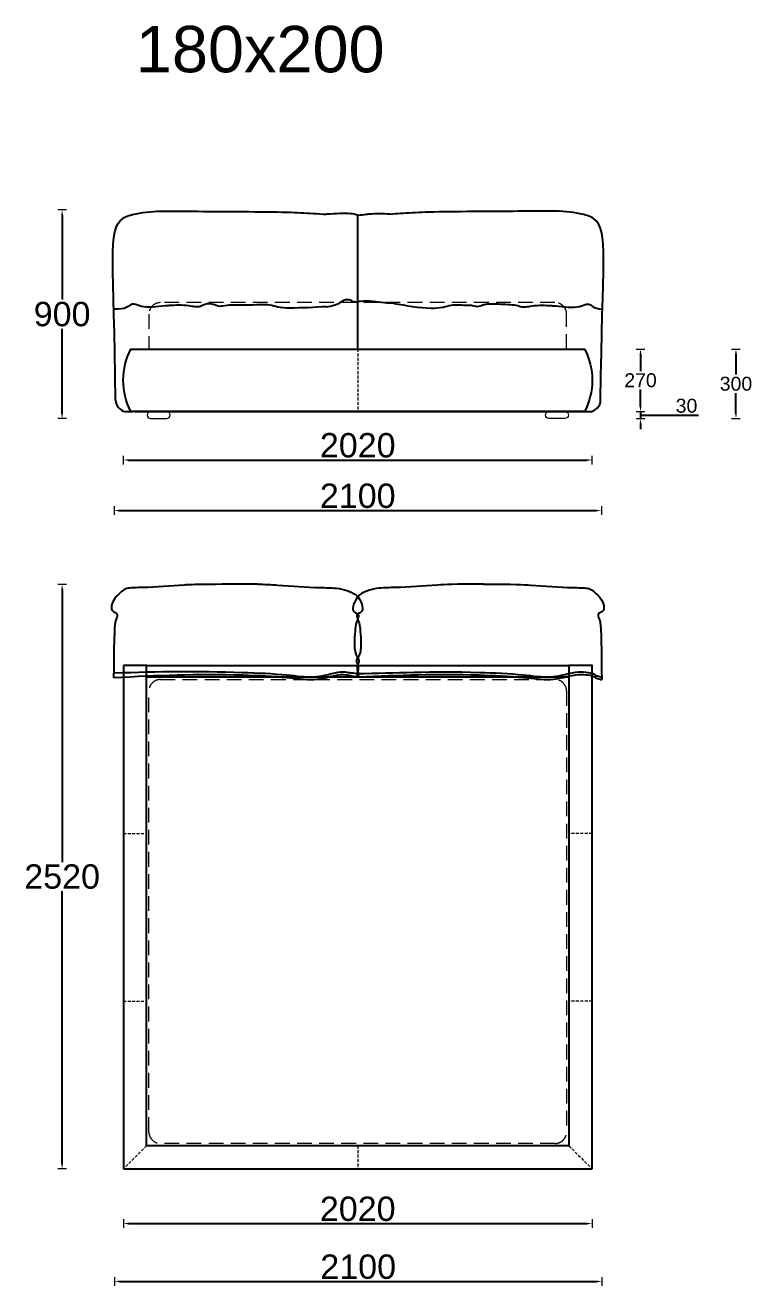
# Model space of a CAD drawing. Header units: millimetres. Extents: x -8642 to 13341, y -1807 to 10084.
# Drawn here: x -627 to 2504, y 4649 to 10084 of the extents above; entities that cross this region are included whole.
import ezdxf

# ---------------------------------------------------------------- set-up
doc = ezdxf.new("R2010")
doc.units = ezdxf.units.MM
doc.header["$MEASUREMENT"] = 0
doc.linetypes.add('NASCOSTA', pattern=[9.525, 6.35, -3.175])
doc.linetypes.add('TRATTEGGIATA', pattern=[19.05, 12.7, -6.35])
doc.layers.add('_ARREDO', color=7, linetype='Continuous')
for name, color, linetype, lineweight in [('_CUCITURE', 8, 'TRATTEGGIATA', 9), ('_MATERASSO', 4, 'Continuous', 9), ('_PIEDINI', 3, 'Continuous', 9), ('_QUOTE', 1, 'Continuous', 9)]:
    doc.layers.add(name, color=color, linetype=linetype, lineweight=lineweight)
doc.styles.get("Standard").update_dxf_attribs({"font": 'arial.ttf'})
doc.dimstyles.new('1_1', dxfattribs={"dimscale": 15, "dimtxt": 4, "dimasz": 1.5, "dimexe": 1.25, "dimexo": 2, "dimtad": 1, "dimtih": 1, "dimtoh": 1, "dimdec": 0, "dimtxsty": 'Standard', "dimcen": 2.5, "dimclrd": 256, "dimclre": 256, "dimclrt": 256, "dimadec": 0, "dimazin": 0, "dimtfac": 1, "dimtdec": 0, "dimtmove": 0, "dimatfit": 3, "dimfxl": 1.25, "dimfxlon": 1, "dimlwe": 0, "dimarcsym": 0})

# ---------------------------------------------------------------- blocks, each defined once
blk = doc.blocks.new('*D14')
at = {"layer": '_QUOTE', "lineweight": 0, "transparency": 16777216}
for p, q in [((-449.3, 7673.2), (-486.8, 7673.2)), ((-449.3, 5152.9), (-486.8, 5152.9))]:
    blk.add_line(p, q, dxfattribs=at)
at = {"layer": '_QUOTE', "lineweight": -2, "transparency": 16777216}
for p, q in [((-468.1, 7650.7), (-468.1, 6476)), ((-468.1, 5175.4), (-468.1, 6350))]:
    blk.add_line(p, q, dxfattribs=at)
at = {"layer": '_QUOTE', "transparency": 16777216}
for points in [[(-471.8, 7650.7), (-464.3, 7650.7), (-468.1, 7673.2)], [(-471.8, 5175.4), (-464.3, 5175.4), (-468.1, 5152.9)]]:
    blk.add_solid(points, dxfattribs=at)
at = {"layer": 'Defpoints', "color": 0, "transparency": 16777216}
for p in [(375.3, 7673.2), (-468.1, 5152.9), (375.3, 5152.9)]:
    blk.add_point(p, dxfattribs=at)
at = {"layer": '_QUOTE', "transparency": 16777216, "insert": (-468.1, 6413), "char_height": 105, "attachment_point": 5}
blk.add_mtext('2520', dxfattribs=at)
blk = doc.blocks.new('*D15')
at = {"layer": '_QUOTE', "lineweight": 0, "transparency": 16777216}
for p, q in [((-204.3, 8190.4), (-204.3, 8227.9)), ((1815.7, 8190.4), (1815.7, 8227.9))]:
    blk.add_line(p, q, dxfattribs=at)
at = {"layer": '_QUOTE', "lineweight": -2, "transparency": 16777216}
blk.add_line((-181.8, 8209.2), (1793.2, 8209.2), dxfattribs=at)
at = {"layer": '_QUOTE', "transparency": 16777216}
for points in [[(-181.8, 8212.9), (-181.8, 8205.4), (-204.3, 8209.2)], [(1793.2, 8212.9), (1793.2, 8205.4), (1815.7, 8209.2)]]:
    blk.add_solid(points, dxfattribs=at)
at = {"layer": 'Defpoints', "color": 0, "transparency": 16777216}
for p in [(1815.7, 8209.2), (-204.3, 6237.9), (1815.7, 6237.9)]:
    blk.add_point(p, dxfattribs=at)
at = {"layer": '_QUOTE', "transparency": 16777216, "insert": (805.7, 8272.2), "char_height": 105, "attachment_point": 5}
blk.add_mtext('2020', dxfattribs=at)
blk = doc.blocks.new('*D16')
at = {"layer": '_QUOTE', "lineweight": 0, "transparency": 16777216}
for p, q in [((-242.6, 4686.8), (-242.6, 4649.3)), ((1857.8, 4686.8), (1857.8, 4649.3))]:
    blk.add_line(p, q, dxfattribs=at)
at = {"layer": '_QUOTE', "lineweight": -2, "transparency": 16777216}
blk.add_line((-220.1, 4668.1), (1835.3, 4668.1), dxfattribs=at)
at = {"layer": '_QUOTE', "transparency": 16777216}
for points in [[(-220.1, 4671.8), (-220.1, 4664.3), (-242.6, 4668.1)], [(1835.3, 4671.8), (1835.3, 4664.3), (1857.8, 4668.1)]]:
    blk.add_solid(points, dxfattribs=at)
at = {"layer": 'Defpoints', "color": 0, "transparency": 16777216}
for p in [(-242.6, 7404.9), (1857.8, 7274.3), (1857.8, 4668.1)]:
    blk.add_point(p, dxfattribs=at)
at = {"layer": '_QUOTE', "transparency": 16777216, "insert": (807.6, 4731), "char_height": 105, "attachment_point": 5}
blk.add_mtext('2100', dxfattribs=at)
blk = doc.blocks.new('*D17')
at = {"layer": '_QUOTE', "lineweight": 0, "transparency": 16777216}
for p, q in [((-449.3, 9287.6), (-486.8, 9287.6)), ((-449.3, 8387.8), (-486.8, 8387.8))]:
    blk.add_line(p, q, dxfattribs=at)
at = {"layer": '_QUOTE', "lineweight": -2, "transparency": 16777216}
for p, q in [((-468.1, 9265.1), (-468.1, 8900.7)), ((-468.1, 8410.3), (-468.1, 8774.7))]:
    blk.add_line(p, q, dxfattribs=at)
at = {"layer": '_QUOTE', "transparency": 16777216}
for points in [[(-471.8, 9265.1), (-464.3, 9265.1), (-468.1, 9287.6)], [(-471.8, 8410.3), (-464.3, 8410.3), (-468.1, 8387.8)]]:
    blk.add_solid(points, dxfattribs=at)
at = {"layer": 'Defpoints', "color": 0, "transparency": 16777216}
for p in [(-468.1, 9287.6), (161.6, 9287.6), (-52.4, 8387.8)]:
    blk.add_point(p, dxfattribs=at)
at = {"layer": '_QUOTE', "transparency": 16777216, "insert": (-468.1, 8837.7), "char_height": 105, "attachment_point": 5}
blk.add_mtext('900', dxfattribs=at)
blk = doc.blocks.new('*D18')
at = {"layer": '_QUOTE', "lineweight": 0, "transparency": 16777216}
for p, q in [((2416.7, 8687.8), (2454.2, 8687.8)), ((2416.7, 8387.8), (2454.2, 8387.8))]:
    blk.add_line(p, q, dxfattribs=at)
at = {"layer": '_QUOTE', "lineweight": -2, "transparency": 16777216}
for p, q in [((2435.5, 8665.3), (2435.5, 8577.8)), ((2435.5, 8410.3), (2435.5, 8497.8))]:
    blk.add_line(p, q, dxfattribs=at)
at = {"layer": '_QUOTE', "transparency": 16777216}
for points in [[(2431.7, 8665.3), (2439.2, 8665.3), (2435.5, 8687.8)], [(2431.7, 8410.3), (2439.2, 8410.3), (2435.5, 8387.8)]]:
    blk.add_solid(points, dxfattribs=at)
at = {"layer": 'Defpoints', "color": 0, "transparency": 16777216}
for p in [(1622, 8687.8), (1622, 8387.8), (2435.5, 8387.8)]:
    blk.add_point(p, dxfattribs=at)
at = {"layer": '_QUOTE', "transparency": 16777216, "insert": (2435.5, 8537.8), "char_height": 60, "attachment_point": 5}
blk.add_mtext('300', dxfattribs=at)
blk = doc.blocks.new('*D19')
at = {"layer": '_QUOTE', "lineweight": 0, "transparency": 16777216}
for p, q in [((2005.3, 8687.8), (2042.8, 8687.8)), ((2005.3, 8417.8), (2042.8, 8417.8))]:
    blk.add_line(p, q, dxfattribs=at)
at = {"layer": '_QUOTE', "lineweight": -2, "transparency": 16777216}
for p, q in [((2024.1, 8665.3), (2024.1, 8592.8)), ((2024.1, 8440.3), (2024.1, 8512.8))]:
    blk.add_line(p, q, dxfattribs=at)
at = {"layer": '_QUOTE', "transparency": 16777216}
for points in [[(2020.3, 8665.3), (2027.8, 8665.3), (2024.1, 8687.8)], [(2020.3, 8440.3), (2027.8, 8440.3), (2024.1, 8417.8)]]:
    blk.add_solid(points, dxfattribs=at)
at = {"layer": 'Defpoints', "color": 0, "transparency": 16777216}
for p in [(1401.7, 8687.8), (1401.7, 8417.8), (2024.1, 8417.8)]:
    blk.add_point(p, dxfattribs=at)
at = {"layer": '_QUOTE', "transparency": 16777216, "insert": (2024.1, 8552.8), "char_height": 60, "attachment_point": 5}
blk.add_mtext('270', dxfattribs=at)
blk = doc.blocks.new('*D20')
at = {"layer": '_QUOTE', "lineweight": -2, "transparency": 16777216}
for p, q in [((2024.1, 8440.3), (2024.1, 8462.8)), ((2024.1, 8417.8), (2024.1, 8387.8)), ((2024.1, 8417.8), (2024.1, 8387.8)), ((2024.1, 8402.8), (2170.1, 8402.8)), ((2170.1, 8402.8), (2274.6, 8402.8)), ((2024.1, 8365.3), (2024.1, 8342.8))]:
    blk.add_line(p, q, dxfattribs=at)
at = {"layer": '_QUOTE', "lineweight": 0, "transparency": 16777216}
for p, q in [((2005.3, 8417.8), (2042.8, 8417.8)), ((2005.3, 8387.8), (2042.8, 8387.8))]:
    blk.add_line(p, q, dxfattribs=at)
at = {"layer": '_QUOTE', "transparency": 16777216}
for points in [[(2020.3, 8440.3), (2027.8, 8440.3), (2024.1, 8417.8)], [(2020.3, 8365.3), (2027.8, 8365.3), (2024.1, 8387.8)]]:
    blk.add_solid(points, dxfattribs=at)
at = {"layer": 'Defpoints', "color": 0, "transparency": 16777216}
for p in [(1398.3, 8417.8), (1663.9, 8387.8), (2024.1, 8387.8)]:
    blk.add_point(p, dxfattribs=at)
at = {"layer": '_QUOTE', "transparency": 16777216, "insert": (2222.4, 8442.8), "char_height": 60, "attachment_point": 5}
blk.add_mtext('30', dxfattribs=at)
blk = doc.blocks.new('*D13')
at = {"layer": '_QUOTE', "lineweight": 0, "transparency": 16777216}
for p, q in [((-204.3, 4936.3), (-204.3, 4898.8)), ((1815.7, 4936.3), (1815.7, 4898.8))]:
    blk.add_line(p, q, dxfattribs=at)
at = {"layer": '_QUOTE', "lineweight": -2, "transparency": 16777216}
blk.add_line((-181.8, 4917.6), (1793.2, 4917.6), dxfattribs=at)
at = {"layer": '_QUOTE', "transparency": 16777216}
for points in [[(-181.8, 4921.3), (-181.8, 4913.8), (-204.3, 4917.6)], [(1793.2, 4921.3), (1793.2, 4913.8), (1815.7, 4917.6)]]:
    blk.add_solid(points, dxfattribs=at)
at = {"layer": 'Defpoints', "color": 0, "transparency": 16777216}
for p in [(-204.3, 6119.3), (1815.7, 6076.6), (1815.7, 4917.6)]:
    blk.add_point(p, dxfattribs=at)
at = {"layer": '_QUOTE', "transparency": 16777216, "insert": (805.7, 4980.6), "char_height": 105, "attachment_point": 5}
blk.add_mtext('2020', dxfattribs=at)
blk = doc.blocks.new('*D12')
at = {"layer": '_QUOTE', "lineweight": 0, "transparency": 16777216}
for p, q in [((-244.5, 8010.1), (-244.5, 7972.6)), ((1855.9, 8010.1), (1855.9, 7972.6))]:
    blk.add_line(p, q, dxfattribs=at)
at = {"layer": '_QUOTE', "lineweight": -2, "transparency": 16777216}
blk.add_line((-222, 7991.4), (1833.4, 7991.4), dxfattribs=at)
at = {"layer": '_QUOTE', "transparency": 16777216}
for points in [[(-222, 7995.1), (-222, 7987.6), (-244.5, 7991.4)], [(1833.4, 7995.1), (1833.4, 7987.6), (1855.9, 7991.4)]]:
    blk.add_solid(points, dxfattribs=at)
at = {"layer": 'Defpoints', "color": 0, "transparency": 16777216}
for p in [(-244.5, 9183.1), (1855.9, 9052.5), (1855.9, 7991.4)]:
    blk.add_point(p, dxfattribs=at)
at = {"layer": '_QUOTE', "transparency": 16777216, "insert": (805.7, 8054.4), "char_height": 105, "attachment_point": 5}
blk.add_mtext('2100', dxfattribs=at)

msp = doc.modelspace()

# ---------------------------------------------------------------- linework, layer by layer
at = {"layer": '_ARREDO', "color": 0}
for p, q in [((804.4, 9265.4), (805, 8687.8)), ((804.4, 9265.4), (805, 8687.8)), ((806.6, 8687.8), (806.6, 9264.8)), ((-196.3, 8417.8), (-163.3, 8417.8)), ((-154.3, 8417.8), (1815.7, 8417.8))]:
    msp.add_line(p, q, dxfattribs=at)
at = {"layer": '_ARREDO'}
msp.add_lwpolyline([(1783.5, 8417.8), (-172.1, 8417.8, -0.238729), (-172.1, 8687.8), (1783.5, 8687.8, -0.238729)], format="xyb", close=True, dxfattribs=at)
for points in [[(1783.5, 8417.8), (1802.4, 8417.9)], [(-204.3, 7322.9), (-204.3, 5152.9)], [(-104.3, 5252.9), (-104.3, 7322.9), (-204.3, 7322.9)], [(1815.7, 5152.9), (1815.7, 7322.9), (1715.7, 7322.9), (1715.7, 5252.9)], [(1715.7, 5252.9), (-104.3, 5252.9)], [(-204.3, 5152.9), (1815.7, 5152.9)]]:
    msp.add_lwpolyline(points, dxfattribs=at)
msp.add_lwpolyline([(-104.3, 7272.9), (-104.3, 7322.9), (1715.7, 7322.9), (1715.7, 7272.9)], close=True, dxfattribs=at)
at = {"layer": '_ARREDO', "color": 0}
for centre, radius, start, end in [((-185.8, 8468.7), 51.9, 181.4447, 258.3601), ((1802.3, 8467.9), 50, 270.0428, 359.4033)]:
    msp.add_arc(centre, radius, start, end, dxfattribs=at)
for points, knots in [([(-237.7, 8467.3), (-243.3, 9065.5), (-282, 9235.6), (-98.1, 9287.2), (112, 9278.8), (440.1, 9281.1), (597.3, 9273.9), (652.3, 9269.7), (671.5, 9268.9)], [0.97874, 0.97874, 0.97874, 0.97874, 33.87459, 41.444807, 67.800101, 98.55114, 109.295887, 115.063562, 115.063562, 115.063562, 115.063562]), ([(805.7, 9264.8), (795.9, 9267.4), (759.7, 9275.9), (712.9, 9270.6), (671.5, 9268.9)], [141.247301, 141.247301, 141.247301, 141.247301, 145.493894, 156.0179, 156.0179, 156.0179, 156.0179]), ([(805.7, 9264.8), (836.8, 9267.4), (881.8, 9275.2), (925, 9271.3), (955.9, 9269.5)], [142.576049, 142.576049, 142.576049, 142.576049, 146.822642, 156.169675, 156.169675, 156.169675, 156.169675]), ([(1852.3, 8467.3), (1858, 9065.5), (1896.7, 9235.6), (1712.7, 9287.2), (1502.7, 9278.8), (1174.5, 9281.1), (1021.6, 9274.1), (970.8, 9270.4), (955.9, 9269.5)], [0.978652, 0.978652, 0.978652, 0.978652, 33.87459, 41.444807, 67.800101, 98.55114, 109.295887, 113.789424, 113.789424, 113.789424, 113.789424]), ([(921.4, 8886.6), (887.2, 8891.9), (850.2, 8896), (809.8, 8891.7), (805.7, 8891.6)], [99.121874, 99.121874, 99.121874, 99.121874, 109.465772, 110.6844, 110.6844, 110.6844, 110.6844]), ([(375.3, 7674.2), (117.1, 7673.3), (27.9, 7669.2), (-85.3, 7657.6), (-198.3, 7659.8), (-211.5, 7642.1), (-250.6, 7605.8), (-266.5, 7557.1), (-224.7, 7549), (-240.1, 7513.4), (-244.3, 7492.9), (-246.3, 7271.6)], [1323.899986, 1323.899986, 1323.899986, 1323.899986, 1427.9085, 1645.520083, 1731.152126, 1839.404734, 1862.672187, 1931.372978, 1952.584466, 1981.71284, 2036.703079, 2036.703079, 2036.703079, 2036.703079]), ([(375.3, 7674.2), (404.1, 7673.3), (493.4, 7669.2), (606.6, 7657.6), (719.6, 7659.8), (779.1, 7643.1), (803.4, 7622.7), (805.5, 7620.7)], [1323.899986, 1323.899986, 1323.899986, 1323.899986, 1427.9085, 1645.520083, 1731.152126, 1839.404734, 1850.000893, 1850.000893, 1850.000893, 1850.000893]), ([(1347.5, 7674.7), (1218.4, 7673.8), (1123.4, 7669.8), (1004.3, 7657.6), (891.3, 7659.8), (831.9, 7643.1), (807.6, 7622.7), (805.5, 7620.7)], [1302.922883, 1302.922883, 1302.922883, 1302.922883, 1427.9085, 1645.520083, 1731.152126, 1839.404734, 1850.000893, 1850.000893, 1850.000893, 1850.000893]), ([(1347.5, 7674.7), (1482.2, 7673.8), (1577.2, 7669.8), (1696.2, 7657.6), (1809.3, 7659.8), (1822.4, 7642.1), (1861.5, 7605.8), (1877.4, 7557.1), (1835.6, 7549), (1852, 7511.2), (1855.8, 7489.7), (1856.9, 7263.1)], [1302.922883, 1302.922883, 1302.922883, 1302.922883, 1427.9085, 1645.520083, 1731.152126, 1839.404734, 1862.672187, 1931.372978, 1952.584466, 1981.71284, 2043.327416, 2043.327416, 2043.327416, 2043.327416]), ([(-246.3, 7271.6), (-52.3, 7281.3), (153.2, 7291), (494.9, 7275), (596.3, 7259.1), (669.7, 7270.2), (734.8, 7289.3), (765, 7282.2), (801.3, 7274.5), (807, 7273.9)], [9.23544, 9.23544, 9.23544, 9.23544, 56.33891, 70.896853, 81.985192, 86.801344, 93.037044, 102.209071, 104.313668, 104.313668, 104.313668, 104.313668]), ([(-246.1, 7291.2), (-44.6, 7298.8), (156.7, 7301.1), (494.1, 7286.3), (595.6, 7270.3), (668.9, 7281.4), (734.1, 7300.6), (764.7, 7293.2), (785.9, 7291.1), (807.2, 7288.6)], [11.201003, 11.201003, 11.201003, 11.201003, 57.024861, 71.582805, 82.671143, 87.487296, 93.722995, 102.895022, 105.505868, 105.505868, 105.505868, 105.505868]), ([(807, 7273.9), (993.6, 7282.4), (1186, 7290.2), (1514.5, 7275), (1616, 7259.1), (1689.3, 7270.2), (1754.5, 7289.3), (1828.5, 7280.4), (1831, 7267.7), (1854.2, 7263.5), (1856.4, 7263.1), (1856.8, 7263.1), (1857.1, 7263.1), (1857.9, 7263)], [13.178188, 13.178188, 13.178188, 13.178188, 56.33891, 70.896853, 81.985192, 86.801344, 93.037044, 102.209071, 108.619238, 109.293019, 109.293019, 109.293019, 109.340932, 109.340932, 109.340932, 109.340932]), ([(807.2, 7288.6), (962.9, 7291.5), (1171.6, 7302.5), (1513.7, 7286.2), (1615.2, 7270.4), (1688.6, 7281.4), (1753.7, 7300.6), (1827.8, 7291.7), (1830.2, 7278.9), (1853.4, 7274.8), (1855.7, 7274.4), (1855.8, 7274.3), (1856, 7274.3), (1857.8, 7274.3)], [9.670093, 9.670093, 9.670093, 9.670093, 57.024861, 71.582805, 82.671143, 87.487296, 93.722995, 102.895022, 109.305189, 109.97897, 109.97897, 109.97897, 110.02915, 110.02915, 110.02915, 110.02915])]:
    msp.add_open_spline(points, degree=3, knots=knots, dxfattribs=at)
at = {"layer": '_ARREDO'}
for points, knots in [([(672.1, 8870.3), (618.8, 8867.1), (548.6, 8862.9), (465.8, 8865.3), (415.5, 8882.6), (372.1, 8875.7), (234.2, 8877.4), (212.3, 8868.4), (187.4, 8880.2), (162, 8884.7), (141.6, 8877.9), (117.6, 8864.7), (65.4, 8879.4), (15.3, 8876), (-52.6, 8872.2), (-113.9, 8861.2), (-166.1, 8889.9), (-187.1, 8861.6), (-218.9, 8859.3), (-244.3, 8859.6)], [0, 0, 0, 0, 160.191262, 211.361434, 246.70273, 317.479205, 339.361403, 360.589837, 384.323596, 417.889123, 435.335847, 447.911164, 498.95428, 584.308715, 600.994472, 704.120715, 748.396454, 820.870352, 891.233399, 891.233399, 891.233399, 891.233399]), ([(961.4, 8883.9), (1014.9, 8876.2), (1085.1, 8861.6), (1169, 8865.4), (1219.3, 8882.6), (1262.7, 8875.7), (1300.7, 8877.4), (1322.6, 8868.4), (1347.4, 8880.2), (1372.8, 8884.7), (1493.2, 8877.9), (1517.2, 8864.7), (1569.4, 8879.4), (1619.6, 8876), (1687.5, 8872.2), (1748.8, 8861.2), (1801, 8889.9), (1817.6, 8867.5), (1838.8, 8861.7), (1858.9, 8860.2)], [0, 0, 0, 0, 163.129336, 214.299509, 249.640804, 320.41728, 342.299478, 363.527911, 387.26167, 420.827197, 438.273921, 450.849238, 501.892355, 587.246789, 603.932546, 707.058789, 751.334528, 823.808426, 872.558092, 872.558092, 872.558092, 872.558092]), ([(805.5, 7620.7), (784.7, 7589.5), (774.6, 7554), (815, 7546.1), (798, 7507), (793.3, 7477.8), (789, 7367), (819.3, 7346.3), (799.6, 7322.4), (807.2, 7300.2), (801.2, 7279.8), (801, 7272.9)], [1866.717018, 1866.717018, 1866.717018, 1866.717018, 1931.372978, 1952.584466, 1981.71284, 2047.171298, 2078.134974, 2120.549862, 2140.836472, 2171.731521, 2202.716032, 2202.716032, 2202.716032, 2202.716032]), ([(805.5, 7620.7), (826.2, 7589.5), (836.3, 7554), (796, 7546.1), (812.9, 7507), (817.6, 7477.8), (821.9, 7367), (791.6, 7346.3), (811.3, 7322.4), (803.7, 7300.2), (809.7, 7279.8), (809.9, 7272.9)], [1866.717018, 1866.717018, 1866.717018, 1866.717018, 1931.372978, 1952.584466, 1981.71284, 2047.171298, 2078.134974, 2120.549862, 2140.836472, 2171.731521, 2202.716032, 2202.716032, 2202.716032, 2202.716032])]:
    msp.add_open_spline(points, degree=3, knots=knots, dxfattribs=at)
msp.add_spline([(672.1, 8870.3), (729.1, 8887.4), (749, 8899.3), (772.6, 8899.3), (793.5, 8890.7), (803.9, 8891.6), (805.7, 8891.6), (805.9, 8891.4)], degree=3, dxfattribs=at)
at = {"layer": '_ARREDO', "color": 0}
for points in [[(961.4, 8883.9), (943.7, 8886.2), (930.9, 8885.7), (921.4, 8886.6)], [(807.2, 7357.3), (807.2, 7355.8), (807.2, 7354.3), (807.2, 7352.7)]]:
    msp.add_open_spline(points, degree=3, dxfattribs=at)
at = {"layer": '_CUCITURE'}
for p, q in [((805.7, 8687.8), (805.7, 8417.8)), ((-204.3, 6599.6), (-104.3, 6599.6)), ((1815.7, 6599.6), (1715.7, 6599.6)), ((-204.3, 5876.2), (-104.3, 5876.2)), ((1815.7, 5876.2), (1715.7, 5876.2)), ((805.7, 5252.9), (805.7, 5152.9))]:
    msp.add_line(p, q, dxfattribs=at)
for points in [[(-104.3, 5252.9), (-204.3, 5152.9)], [(1715.7, 5252.9), (1815.7, 5152.9)]]:
    msp.add_lwpolyline(points, dxfattribs=at)
at = {"layer": '_MATERASSO', "linetype": 'NASCOSTA', "ltscale": 10}
msp.add_lwpolyline([(1705.7, 8687.8), (1705.7, 8837.8, 0.414214), (1655.7, 8887.8), (-44.3, 8887.8, 0.414214), (-94.3, 8837.8), (-94.3, 8708), (-94.3, 8687.8)], format="xyb", dxfattribs=at)
msp.add_lwpolyline([(-44.3, 7262.9), (1655.7, 7262.9, -0.414214), (1705.7, 7212.9), (1705.7, 5312.9, -0.414214), (1655.7, 5262.9), (-44.3, 5262.9, -0.414214), (-94.3, 5312.9), (-94.3, 7212.9, -0.414214)], format="xyb", close=True, dxfattribs=at)
at = {"layer": '_PIEDINI'}
for points in [[(-86.8, 8387.8), (-18, 8387.8, 1), (-18, 8417.8), (-86.8, 8417.8, 1)], [(1698.3, 8387.8), (1629.5, 8387.8, -1), (1629.5, 8417.8), (1698.3, 8417.8, -1)]]:
    msp.add_lwpolyline(points, format="xyb", close=True, dxfattribs=at)

# ---------------------------------------------------------------- texts
at = {"insert": (-150.4, 10080.7), "char_height": 200, "attachment_point": 1}
msp.add_mtext_dynamic_manual_height_columns('180x200 ', width=3279.307, gutter_width=1, heights=[0], dxfattribs=at)

# ---------------------------------------------------------------- dimensions: what is measured, and where the dimension line sits
at = {"layer": '_QUOTE'}
for base, p1, p2, picture, middle in [((-468.1, 9287.6), (-52.4, 8387.8), (161.6, 9287.6), '*D17', (-468.1, 8837.7)), ((-468.1, 5152.9), (375.3, 7673.2), (375.3, 5152.9), '*D14', (-468.1, 6413))]:
    dim = msp.add_linear_dim(base=base, p1=p1, p2=p2, angle=90, dimstyle='1_1', override={"dimtxt": 7}, dxfattribs=at)
    dim.commit()
    dim.dimension.update_dxf_attribs({"geometry": picture, "text_midpoint": middle})
for base, p1, p2, picture, middle in [((1855.9, 7991.4), (-244.5, 9183.1), (1855.9, 9052.5), '*D12', (805.7, 8054.4)), ((1815.7, 8209.2), (-204.3, 6237.9), (1815.7, 6237.9), '*D15', (805.7, 8272.2)), ((1857.8, 4668.1), (-242.6, 7404.9), (1857.8, 7274.3), '*D16', (807.6, 4731)), ((1815.7, 4917.6), (-204.3, 6119.3), (1815.7, 6076.6), '*D13', (805.7, 4980.6))]:
    dim = msp.add_linear_dim(base=base, p1=p1, p2=p2, dimstyle='1_1', override={"dimtxt": 7}, dxfattribs=at)
    dim.commit()
    dim.dimension.update_dxf_attribs({"geometry": picture, "text_midpoint": middle})
at = {"layer": '_QUOTE', "color": 0}
for base, p1, p2, picture, middle in [((2024.1, 8417.8), (1401.7, 8687.8), (1401.7, 8417.8), '*D19', (2024.1, 8552.8)), ((2435.5, 8387.8), (1622, 8687.8), (1622, 8387.8), '*D18', (2435.5, 8537.8))]:
    dim = msp.add_linear_dim(base=base, p1=p1, p2=p2, angle=90, dimstyle='1_1', dxfattribs=at)
    dim.commit()
    dim.dimension.update_dxf_attribs({"geometry": picture, "text_midpoint": middle})
dim = msp.add_linear_dim(base=(2024.1, 8387.8), p1=(1398.3, 8417.8), p2=(1663.9, 8387.8), angle=90, dimstyle='1_1', override={"dimtmove": 1}, dxfattribs=at)
dim.commit()
dim.dimension.update_dxf_attribs({"geometry": '*D20', "text_midpoint": (2179.5, 8442.8)})

doc.saveas('drawing.dxf')
